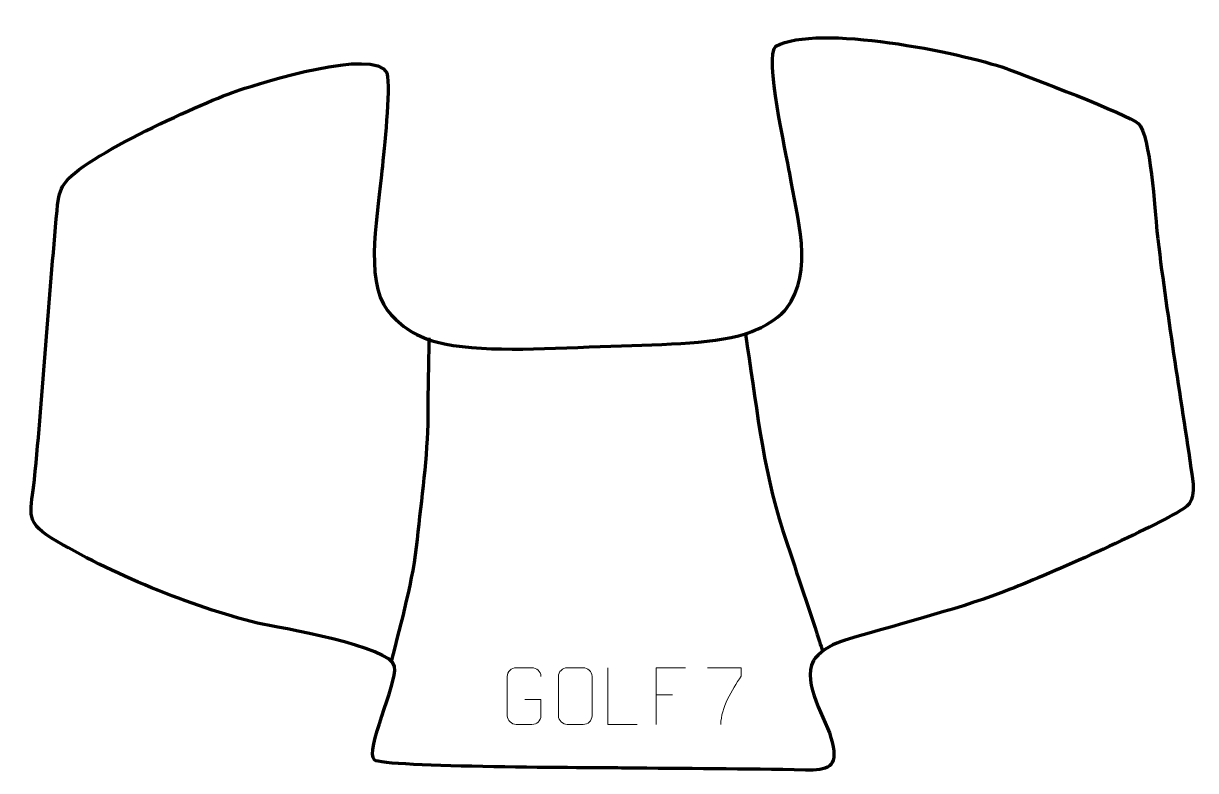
# Model space of a CAD drawing. Header units: millimetres. Extents: x -516 to 0, y 317 to 647.
import ezdxf

# ---------------------------------------------------------------- set-up
doc = ezdxf.new("R2010")
doc.units = ezdxf.units.MM
doc.header["$MEASUREMENT"] = 0
doc.layers.add('layer 1', color=7, linetype='Continuous')
doc.layers.add('layer 2', color=7, linetype='Continuous')

msp = doc.modelspace()

# ---------------------------------------------------------------- linework, layer by layer
at = {"layer": 'layer 1', "color": 140, "lineweight": 158}
for points, knots in [([(-354.0738, 365.2116), (-349.7763, 383.0202), (-344.5252, 400.7378), (-342.6936, 419.0101), (-342.6936, 419.0101), (-340.917, 436.7337), (-338.0713, 455.5951), (-338.0012, 473.2221), (-338.0012, 473.2221), (-337.9892, 476.2256), (-337.9886, 479.221), (-337.9459, 482.2248), (-337.9459, 482.2248), (-337.7866, 490.8102), (-337.6272, 499.3957), (-337.4678, 507.9811)], [0, 0, 0, 0, 0.2, 0.2, 0.2, 0.2, 0.4, 0.4, 0.4, 0.4, 0.6, 0.6, 0.6, 0.6, 1, 1, 1, 1]), ([(-198.1273, 509.7399), (-193.4912, 480.6255), (-190.7892, 450.9423), (-181.5822, 422.8017), (-181.5822, 422.8017), (-176.2471, 406.4954), (-170.7162, 390.3522), (-165.4402, 373.9762), (-165.4402, 373.9762), (-164.9809, 372.5506), (-164.5216, 371.1249), (-164.0623, 369.6993)], [0, 0, 0, 0, 0.25, 0.25, 0.25, 0.25, 0.5, 0.5, 0.5, 0.5, 1, 1, 1, 1])]:
    msp.add_open_spline(points, degree=3, knots=knots, dxfattribs=at)
at = {"layer": 'layer 1', "color": 250, "lineweight": 9}
for points, knots in [([(-295.409, 348.4449), (-295.409, 348.4449), (-288.2409, 348.4449), (-288.2409, 348.4449), (-288.2409, 348.4449), (-288.2409, 348.4449), (-288.2409, 341.2768), (-288.2409, 341.2768), (-288.2409, 341.2768), (-288.3806, 338.9534), (-290.0578, 337.4738), (-292.2056, 337.463), (-292.2056, 337.463), (-294.5374, 337.4634), (-296.8694, 337.4634), (-299.2009, 337.463), (-299.2009, 337.463), (-301.1258, 337.3576), (-303.098, 339.2421), (-303.0868, 341.2594), (-303.0868, 341.2594), (-303.0864, 347.0295), (-303.0864, 352.7992), (-303.0868, 358.5685), (-303.0868, 358.5685), (-303.0826, 360.7066), (-301.3358, 362.4258), (-299.1835, 362.4124), (-299.1835, 362.4124), (-296.8578, 362.4124), (-294.5317, 362.4124), (-292.2056, 362.4124), (-292.2056, 362.4124), (-290.2589, 362.4478), (-288.2675, 360.9563), (-288.2409, 358.5186)], [0, 0, 0, 0, 0.1, 0.1, 0.1, 0.1, 0.2, 0.2, 0.2, 0.2, 0.3, 0.3, 0.3, 0.3, 0.4, 0.4, 0.4, 0.4, 0.5, 0.5, 0.5, 0.5, 0.6, 0.6, 0.6, 0.6, 0.7, 0.7, 0.7, 0.7, 0.8, 0.8, 0.8, 0.8, 1, 1, 1, 1]), ([(-276.639, 362.4118), (-274.3133, 362.4118), (-271.9872, 362.4118), (-269.6611, 362.4118), (-269.6611, 362.4118), (-267.7145, 362.4474), (-265.7231, 360.9558), (-265.6964, 358.5182), (-265.6964, 358.5182), (-265.6968, 352.7713), (-265.6968, 347.024), (-265.6964, 341.2763), (-265.6964, 341.2763), (-265.8362, 338.9529), (-267.5134, 337.4733), (-269.6611, 337.4625), (-269.6611, 337.4625), (-271.993, 337.4629), (-274.3249, 337.4629), (-276.6564, 337.4625), (-276.6564, 337.4625), (-278.5814, 337.3571), (-280.5535, 339.2416), (-280.5423, 341.2589), (-280.5423, 341.2589), (-280.542, 347.029), (-280.542, 352.7987), (-280.5423, 358.568), (-280.5423, 358.568), (-280.5381, 360.7061), (-278.7914, 362.4253), (-276.639, 362.4118)], [0, 0, 0, 0, 0.11111111, 0.11111111, 0.11111111, 0.11111111, 0.22222222, 0.22222222, 0.22222222, 0.22222222, 0.33333333, 0.33333333, 0.33333333, 0.33333333, 0.44444444, 0.44444444, 0.44444444, 0.44444444, 0.55555556, 0.55555556, 0.55555556, 0.55555556, 0.66666667, 0.66666667, 0.66666667, 0.66666667, 0.77777778, 0.77777778, 0.77777778, 0.77777778, 1, 1, 1, 1]), ([(-245.7908, 337.4587), (-245.7908, 337.4587), (-258.7399, 337.4587), (-258.7399, 337.4587), (-258.7399, 337.4587), (-258.7399, 337.4587), (-258.7399, 362.4123), (-258.7399, 362.4123)], [0, 0, 0, 0, 0.33333333, 0.33333333, 0.33333333, 0.33333333, 1, 1, 1, 1]), ([(-224.554, 362.4198), (-224.554, 362.4198), (-237.428, 362.4198), (-237.428, 362.4198), (-237.428, 362.4198), (-237.428, 362.4198), (-237.428, 337.4662), (-237.428, 337.4662)], [0, 0, 0, 0, 0.33333333, 0.33333333, 0.33333333, 0.33333333, 1, 1, 1, 1]), ([(-214.836, 362.4223), (-214.836, 362.4223), (-200.0199, 362.4223), (-200.0199, 362.4223), (-200.0199, 362.4223), (-200.0202, 361.1727), (-200.0202, 359.9231), (-200.0199, 358.6733), (-200.0199, 358.6733), (-204.0143, 352.6762), (-208.9295, 344.8426), (-208.9295, 337.4638)], [0, 0, 0, 0, 0.25, 0.25, 0.25, 0.25, 0.5, 0.5, 0.5, 0.5, 1, 1, 1, 1])]:
    msp.add_open_spline(points, degree=3, knots=knots, dxfattribs=at)
msp.add_open_spline([(-237.428, 350.5401), (-237.428, 350.5401), (-230.2599, 350.5401), (-230.2599, 350.5401)], degree=3, dxfattribs=at)
at = {"layer": 'layer 2', "color": 242, "lineweight": 158}
msp.add_open_spline([(-168.1281, 365.5636), (-168.1281, 365.5636), (-167.3803, 366.602), (-167.3803, 366.602), (-167.3803, 366.602), (-164.1921, 370.3971), (-158.8242, 373.2348), (-154.1901, 374.605), (-154.1901, 374.605), (-125.1515, 383.1916), (-102.9369, 388.5887), (-81.4173, 397.0257), (-81.4173, 397.0257), (-62.9212, 404.2773), (-22.3596, 422.3153), (-6.3396, 431.7179), (-6.3396, 431.7179), (-1.894, 434.3272), (0.3455, 436.5006), (-1.1784, 447.0467), (-1.1784, 447.0467), (-6.3972, 483.164), (-12.4881, 518.6059), (-16.7036, 554.9556), (-16.7036, 554.9556), (-17.5734, 563.6632), (-19.4874, 597.6101), (-24.9056, 602.4803), (-24.9056, 602.4803), (-29.2843, 606.4162), (-73.5972, 623.2631), (-82.424, 626.4993), (-82.424, 626.4993), (-82.424, 626.4993), (-83.0661, 626.7316), (-83.0661, 626.7316), (-83.0661, 626.7316), (-103.5104, 633.8614), (-166.2762, 646.6066), (-184.6551, 636.6116), (-184.6551, 636.6116), (-189.9705, 632.1746), (-179.8894, 588.7535), (-178.591, 580.4107), (-178.591, 580.4107), (-175.5727, 561.0168), (-167.3671, 537.5788), (-180.1341, 520.7664), (-180.1341, 520.7664), (-182.9596, 517.0457), (-190.5303, 512.024), (-198.1273, 509.7399), (-198.1273, 509.7399), (-214.1073, 504.9353), (-236.8189, 505.0196), (-262.1592, 504.1018), (-262.1592, 504.1018), (-288.2033, 503.1585), (-315.5141, 501.3625), (-334.3854, 506.121), (-334.3854, 506.121), (-344.431, 508.654), (-351.7063, 514.6563), (-355.9645, 520.0683), (-355.9645, 520.0683), (-366.4229, 533.3603), (-359.7347, 565.3762), (-358.3554, 581.5819), (-358.3554, 581.5819), (-357.5112, 591.5012), (-354.427, 617.04), (-356.1306, 624.8202), (-356.1306, 624.8202), (-362.1352, 636.0882), (-410.9351, 620.551), (-421.0769, 617.2799), (-421.0769, 617.2799), (-435.7072, 612.5399), (-490.9459, 587.6376), (-498.4531, 575.7813), (-498.4531, 575.7813), (-500.3773, 572.7422), (-500.9371, 570.7627), (-501.5666, 564.0884), (-501.5666, 564.0884), (-505.2923, 524.5857), (-507.6534, 484.9402), (-511.5601, 445.4443), (-511.5601, 445.4443), (-512.8844, 432.0575), (-516.4038, 427.1461), (-504.0362, 419.6359), (-504.0362, 419.6359), (-478.1969, 403.9449), (-442.4781, 389.5025), (-413.1726, 382.0501), (-413.1726, 382.0501), (-403.863, 380.1723), (-354.1059, 371.9392), (-352.7768, 362.9837), (-352.7768, 362.9837), (-351.631, 355.2636), (-365.9534, 325.8767), (-361.6474, 321.76), (-361.6474, 321.76), (-358.1585, 318.4245), (-261.6931, 318.3218), (-251.5315, 318.2089), (-251.5315, 318.2089), (-224.8802, 317.923), (-198.2219, 317.8699), (-171.5755, 317.2965), (-171.5755, 317.2965), (-162.0162, 317.0908), (-157.079, 318.3472), (-159.8138, 329.6134), (-159.8138, 329.6134), (-162.3033, 339.8692), (-173.5402, 355.3348), (-168.1281, 365.5636)], degree=3, knots=[0, 0, 0, 0, 0.03225806, 0.03225806, 0.03225806, 0.03225806, 0.06451613, 0.06451613, 0.06451613, 0.06451613, 0.09677419, 0.09677419, 0.09677419, 0.09677419, 0.12903226, 0.12903226, 0.12903226, 0.12903226, 0.16129032, 0.16129032, 0.16129032, 0.16129032, 0.19354839, 0.19354839, 0.19354839, 0.19354839, 0.22580645, 0.22580645, 0.22580645, 0.22580645, 0.25806452, 0.25806452, 0.25806452, 0.25806452, 0.29032258, 0.29032258, 0.29032258, 0.29032258, 0.32258065, 0.32258065, 0.32258065, 0.32258065, 0.35483871, 0.35483871, 0.35483871, 0.35483871, 0.38709677, 0.38709677, 0.38709677, 0.38709677, 0.41935484, 0.41935484, 0.41935484, 0.41935484, 0.4516129, 0.4516129, 0.4516129, 0.4516129, 0.48387097, 0.48387097, 0.48387097, 0.48387097, 0.51612903, 0.51612903, 0.51612903, 0.51612903, 0.5483871, 0.5483871, 0.5483871, 0.5483871, 0.58064516, 0.58064516, 0.58064516, 0.58064516, 0.61290323, 0.61290323, 0.61290323, 0.61290323, 0.64516129, 0.64516129, 0.64516129, 0.64516129, 0.67741935, 0.67741935, 0.67741935, 0.67741935, 0.70967742, 0.70967742, 0.70967742, 0.70967742, 0.74193548, 0.74193548, 0.74193548, 0.74193548, 0.77419355, 0.77419355, 0.77419355, 0.77419355, 0.80645161, 0.80645161, 0.80645161, 0.80645161, 0.83870968, 0.83870968, 0.83870968, 0.83870968, 0.87096774, 0.87096774, 0.87096774, 0.87096774, 0.90322581, 0.90322581, 0.90322581, 0.90322581, 0.93548387, 0.93548387, 0.93548387, 0.93548387, 1, 1, 1, 1], dxfattribs=at)

doc.saveas('drawing.dxf')
